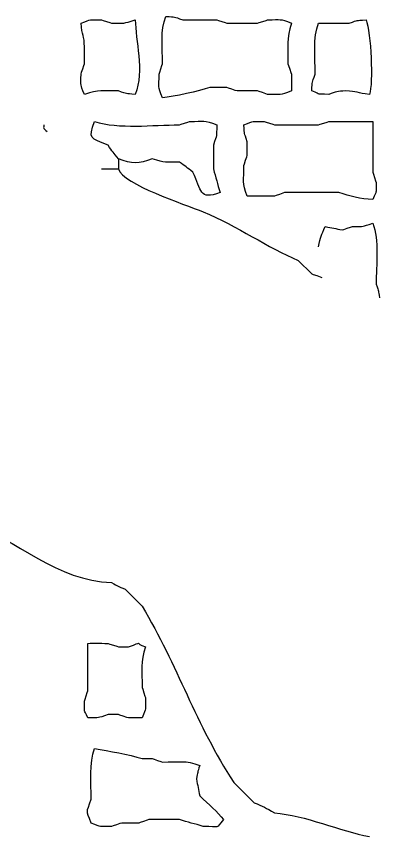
# Model space of a CAD drawing. Extents: x -149 to 150, y -212 to 234.
# Drawn here: x 51.55 to 60.62, y 11.27 to 31.76 of the extents above; entities that cross this region are included whole.
import ezdxf

# ---------------------------------------------------------------- set-up
doc = ezdxf.new("R2010")
doc.units = 0
doc.header["$MEASUREMENT"] = 0
doc.layers.add('EBENE_1', color=7, linetype='CONTINUOUS')

msp = doc.modelspace()

# ---------------------------------------------------------------- linework, layer by layer
at = {"layer": 'EBENE_1', "color": 250}
for points, knots in [([(58.4147, 31.5938), (58.104, 31.7145), (58.1797, 31.6785), (57.822, 31.6786), (57.822, 31.6786), (57.817, 31.6761), (57.5822, 31.5989), (57.5681, 31.5938), (57.5681, 31.5938), (57.5681, 31.5938), (56.806, 31.5938), (56.806, 31.5938), (56.806, 31.5938), (56.801, 31.5961), (56.5662, 31.6735), (56.5521, 31.6785), (56.5521, 31.6785), (56.5521, 31.6785), (55.7054, 31.6785), (55.7054, 31.6785), (55.7054, 31.6785), (55.4569, 31.7609), (55.5497, 31.7427), (55.2821, 31.7632), (55.2821, 31.7632), (55.1433, 31.406), (55.1974, 30.9949), (55.1974, 30.5778), (55.1974, 30.5778), (55.1951, 30.5727), (55.1178, 30.338), (55.1127, 30.3238), (55.1127, 30.3238), (55.1127, 29.9662), (55.0768, 30.0419), (55.1974, 29.7311), (55.1974, 29.7311), (55.4787, 29.7529), (56.1182, 29.8995), (56.3826, 29.9852), (56.3826, 29.9852), (56.3826, 29.9852), (56.806, 29.9851), (56.806, 29.9851), (56.806, 29.9851), (56.8112, 29.9829), (57.0458, 29.9057), (57.0601, 29.9006), (57.0601, 29.9006), (57.0601, 29.9006), (57.5681, 29.9005), (57.5681, 29.9005), (57.5681, 29.9005), (57.5732, 29.8981), (57.8079, 29.821), (57.8221, 29.8159), (57.8221, 29.8159), (58.1797, 29.8159), (58.104, 29.7798), (58.4147, 29.9005), (58.4147, 29.9005), (58.4147, 29.9005), (58.4147, 30.3238), (58.4147, 30.3238), (58.4147, 30.3238), (58.4124, 30.3289), (58.3352, 30.5636), (58.3301, 30.5778), (58.3301, 30.5778), (58.3301, 31.003), (58.2896, 31.2078), (58.4147, 31.5938)], [0, 0, 0, 0, 0.0526316, 0.0526316, 0.0526316, 0.0526316, 0.1052632, 0.1052632, 0.1052632, 0.1052632, 0.1578947, 0.1578947, 0.1578947, 0.1578947, 0.2105263, 0.2105263, 0.2105263, 0.2105263, 0.2631579, 0.2631579, 0.2631579, 0.2631579, 0.3157895, 0.3157895, 0.3157895, 0.3157895, 0.3684211, 0.3684211, 0.3684211, 0.3684211, 0.4210526, 0.4210526, 0.4210526, 0.4210526, 0.4736842, 0.4736842, 0.4736842, 0.4736842, 0.5263158, 0.5263158, 0.5263158, 0.5263158, 0.5789474, 0.5789474, 0.5789474, 0.5789474, 0.6315789, 0.6315789, 0.6315789, 0.6315789, 0.6842105, 0.6842105, 0.6842105, 0.6842105, 0.7368421, 0.7368421, 0.7368421, 0.7368421, 0.7894737, 0.7894737, 0.7894737, 0.7894737, 0.8421053, 0.8421053, 0.8421053, 0.8421053, 0.8947368, 0.8947368, 0.8947368, 0.8947368, 1, 1, 1, 1]), ([(54.5201, 31.6786), (54.2063, 31.5767), (54.2778, 31.5939), (53.9274, 31.5939), (53.9274, 31.5939), (53.9223, 31.5962), (53.6876, 31.6734), (53.6734, 31.6786), (53.6734, 31.6786), (53.3254, 31.6786), (53.4551, 31.7064), (53.1654, 31.5939), (53.1654, 31.5939), (53.189, 31.287), (53.2501, 31.2876), (53.2501, 31.0012), (53.2501, 31.0012), (53.2501, 31.0012), (53.2501, 30.5779), (53.2501, 30.5779), (53.2501, 30.5779), (53.2477, 30.5728), (53.1705, 30.3381), (53.1654, 30.3239), (53.1654, 30.3239), (53.1654, 29.9759), (53.1376, 30.1055), (53.2501, 29.8159), (53.2501, 29.8159), (53.615, 29.9342), (53.6976, 29.9005), (54.0967, 29.9006), (54.0967, 29.9006), (54.3453, 29.8182), (54.2524, 29.8364), (54.52, 29.8158), (54.52, 29.8158), (54.7504, 30.4092), (54.5201, 31.1658), (54.5201, 31.6786)], [0, 0, 0, 0, 0.0909091, 0.0909091, 0.0909091, 0.0909091, 0.1818182, 0.1818182, 0.1818182, 0.1818182, 0.2727273, 0.2727273, 0.2727273, 0.2727273, 0.3636364, 0.3636364, 0.3636364, 0.3636364, 0.4545455, 0.4545455, 0.4545455, 0.4545455, 0.5454545, 0.5454545, 0.5454545, 0.5454545, 0.6363636, 0.6363636, 0.6363636, 0.6363636, 0.7272727, 0.7272727, 0.7272727, 0.7272727, 0.8181818, 0.8181818, 0.8181818, 0.8181818, 1, 1, 1, 1]), ([(60.2774, 31.6786), (59.9867, 31.6557), (60.1248, 31.6816), (59.8541, 31.5938), (59.8541, 31.5938), (59.8541, 31.5938), (59.0921, 31.5938), (59.0921, 31.5938), (59.0921, 31.5938), (58.9502, 31.2286), (59.0074, 30.7444), (59.0074, 30.3238), (59.0074, 30.3238), (58.925, 30.0753), (58.9433, 30.1682), (58.9227, 29.9006), (58.9227, 29.9006), (59.1931, 29.7932), (59.0036, 29.8234), (59.3461, 29.8158), (59.3461, 29.8158), (59.5312, 29.8772), (59.554, 29.9006), (59.7694, 29.9006), (59.7694, 29.9006), (60.0557, 29.9006), (60.0552, 29.8395), (60.3621, 29.8159), (60.3621, 29.8159), (60.4616, 30.0874), (60.4044, 31.3515), (60.2774, 31.6786)], [0, 0, 0, 0, 0.1111111, 0.1111111, 0.1111111, 0.1111111, 0.2222222, 0.2222222, 0.2222222, 0.2222222, 0.3333333, 0.3333333, 0.3333333, 0.3333333, 0.4444444, 0.4444444, 0.4444444, 0.4444444, 0.5555556, 0.5555556, 0.5555556, 0.5555556, 0.6666667, 0.6666667, 0.6666667, 0.6666667, 0.7777778, 0.7777778, 0.7777778, 0.7777778, 1, 1, 1, 1]), ([(54.0966, 28.2072), (53.9783, 28.3571), (53.9436, 28.3883), (53.8427, 28.5458), (53.8427, 28.5458), (53.3974, 28.7342), (53.3398, 28.6902), (53.5041, 29.1386), (53.5041, 29.1386), (54.1097, 28.9421), (54.9492, 29.0538), (55.6207, 29.0539), (55.6207, 29.0539), (55.6258, 29.0562), (55.8606, 29.1334), (55.8746, 29.1386), (55.8746, 29.1386), (56.2413, 29.1386), (56.2279, 29.1796), (56.5521, 29.0539), (56.5521, 29.0539), (56.5448, 28.7209), (56.5644, 28.8448), (56.4674, 28.5459), (56.4674, 28.5459), (56.4674, 28.5459), (56.4674, 28.2072), (56.4674, 28.2072), (56.4674, 28.2072), (56.4674, 28.2072), (56.4674, 27.9532), (56.4674, 27.9532), (56.4674, 27.9532), (56.5357, 27.7426), (56.5684, 27.5712), (56.6367, 27.3606), (56.6367, 27.3606), (56.1085, 27.1669), (56.1702, 27.4153), (55.9594, 27.8686), (55.9594, 27.8686), (55.8072, 27.9889), (55.7755, 28.019), (55.6207, 28.1226), (55.6207, 28.1226), (55.252, 28.1226), (55.2782, 28.0987), (54.9434, 28.2072), (54.9434, 28.2072), (54.6029, 28.075), (54.4373, 28.075), (54.0966, 28.2072), (54.0966, 28.2072), (54.0966, 28.2072), (54.0967, 27.9532), (54.0967, 27.9532), (54.0967, 27.9532), (54.2226, 27.5586), (55.7344, 27.0794), (56.2134, 26.8811), (56.2134, 26.8811), (57.0694, 26.5268), (57.8309, 25.9857), (58.5841, 25.6672), (58.5841, 25.6672), (58.5841, 25.6672), (58.9227, 25.3285), (58.9227, 25.3285), (58.9227, 25.3285), (58.9279, 25.3263), (59.1625, 25.249), (59.1767, 25.2439)], [0, 0, 0, 0, 0.0526316, 0.0526316, 0.0526316, 0.0526316, 0.1052632, 0.1052632, 0.1052632, 0.1052632, 0.1578947, 0.1578947, 0.1578947, 0.1578947, 0.2105263, 0.2105263, 0.2105263, 0.2105263, 0.2631579, 0.2631579, 0.2631579, 0.2631579, 0.3157895, 0.3157895, 0.3157895, 0.3157895, 0.3684211, 0.3684211, 0.3684211, 0.3684211, 0.4210526, 0.4210526, 0.4210526, 0.4210526, 0.4736842, 0.4736842, 0.4736842, 0.4736842, 0.5263158, 0.5263158, 0.5263158, 0.5263158, 0.5789474, 0.5789474, 0.5789474, 0.5789474, 0.6315789, 0.6315789, 0.6315789, 0.6315789, 0.6842105, 0.6842105, 0.6842105, 0.6842105, 0.7368421, 0.7368421, 0.7368421, 0.7368421, 0.7894737, 0.7894737, 0.7894737, 0.7894737, 0.8421053, 0.8421053, 0.8421053, 0.8421053, 0.8947368, 0.8947368, 0.8947368, 0.8947368, 1, 1, 1, 1]), ([(60.4467, 29.1386), (60.4467, 29.1386), (59.3461, 29.1385), (59.3461, 29.1385), (59.3461, 29.1385), (59.341, 29.1361), (59.1062, 29.059), (59.0921, 29.0538), (59.0921, 29.0538), (59.0921, 29.0538), (58.3301, 29.0538), (58.3301, 29.0538), (58.3301, 29.0538), (58.3301, 29.0538), (57.9914, 29.0539), (57.9914, 29.0539), (57.9914, 29.0539), (57.9863, 29.0561), (57.7516, 29.1334), (57.7374, 29.1385), (57.7374, 29.1385), (57.3894, 29.1385), (57.5191, 29.1664), (57.2294, 29.0539), (57.2294, 29.0539), (57.2522, 28.7632), (57.2263, 28.9013), (57.3141, 28.6306), (57.3141, 28.6306), (57.3141, 28.6306), (57.3141, 28.2919), (57.3141, 28.2919), (57.3141, 28.2919), (57.3117, 28.2868), (57.2345, 28.0521), (57.2294, 28.0379), (57.2294, 28.0379), (57.2294, 27.6626), (57.1846, 27.6093), (57.3141, 27.2759), (57.3141, 27.2759), (57.3141, 27.2759), (57.9914, 27.2758), (57.9914, 27.2758), (57.9914, 27.2758), (57.9965, 27.2782), (58.2312, 27.3554), (58.2454, 27.3606), (58.2454, 27.3606), (58.2454, 27.3606), (59.0074, 27.3606), (59.0074, 27.3606), (59.0074, 27.3606), (59.0074, 27.3606), (59.3461, 27.3605), (59.3461, 27.3605), (59.3461, 27.3605), (59.3461, 27.3605), (59.6001, 27.3605), (59.6001, 27.3605), (59.6001, 27.3605), (59.8794, 27.27), (60.1287, 27.1981), (60.4466, 27.1912), (60.4466, 27.1912), (60.554, 27.4616), (60.5239, 27.272), (60.5314, 27.6146), (60.5314, 27.6146), (60.5291, 27.6197), (60.4518, 27.8544), (60.4467, 27.8686), (60.4467, 27.8686), (60.4467, 28.0671), (60.4409, 29.1275), (60.4467, 29.1386)], [0, 0, 0, 0, 0.05, 0.05, 0.05, 0.05, 0.1, 0.1, 0.1, 0.1, 0.15, 0.15, 0.15, 0.15, 0.2, 0.2, 0.2, 0.2, 0.25, 0.25, 0.25, 0.25, 0.3, 0.3, 0.3, 0.3, 0.35, 0.35, 0.35, 0.35, 0.4, 0.4, 0.4, 0.4, 0.45, 0.45, 0.45, 0.45, 0.5, 0.5, 0.5, 0.5, 0.55, 0.55, 0.55, 0.55, 0.6, 0.6, 0.6, 0.6, 0.65, 0.65, 0.65, 0.65, 0.7, 0.7, 0.7, 0.7, 0.75, 0.75, 0.75, 0.75, 0.8, 0.8, 0.8, 0.8, 0.85, 0.85, 0.85, 0.85, 0.9, 0.9, 0.9, 0.9, 1, 1, 1, 1]), ([(59.0921, 26.0059), (59.1413, 26.2665), (59.155, 26.2851), (59.2614, 26.5139), (59.2614, 26.5139), (59.4305, 26.4811), (59.5156, 26.4611), (59.6847, 26.4291), (59.6847, 26.4291), (59.6899, 26.4316), (59.9245, 26.5087), (59.9387, 26.5139), (59.9387, 26.5139), (60.2717, 26.5212), (60.1478, 26.5016), (60.4467, 26.5985), (60.4467, 26.5985), (60.6129, 26.1704), (60.5313, 25.5634), (60.5314, 25.0745), (60.5314, 25.0745), (60.6063, 24.8665), (60.5787, 24.9294), (60.6161, 24.7358)], [0, 0, 0, 0, 0.1428571, 0.1428571, 0.1428571, 0.1428571, 0.2857143, 0.2857143, 0.2857143, 0.2857143, 0.4285714, 0.4285714, 0.4285714, 0.4285714, 0.5714286, 0.5714286, 0.5714286, 0.5714286, 0.7142857, 0.7142857, 0.7142857, 0.7142857, 1, 1, 1, 1]), ([(47.5774, 22.1112), (47.6675, 21.7792), (47.5491, 21.9942), (47.8314, 21.6879), (47.8314, 21.6879), (47.9226, 21.4605), (47.9582, 21.3922), (48.0854, 21.1798), (48.0854, 21.1798), (48.1136, 20.8111), (48.2264, 20.6173), (48.2547, 20.2485), (48.2547, 20.2485), (48.382, 20.0361), (48.4175, 19.9678), (48.5086, 19.7406), (48.5086, 19.7406), (48.5086, 19.7406), (49.0167, 19.2325), (49.0167, 19.2325), (49.0167, 19.2325), (49.3207, 19.1752), (49.4753, 19.0632), (49.7786, 19.0632), (49.7786, 19.0632), (49.7786, 19.0632), (49.948, 19.0632), (49.948, 19.0632), (49.948, 19.0632), (50.1643, 19.0633), (50.1857, 19.0877), (50.3713, 19.1479), (50.3713, 19.1479), (51.543, 18.678), (52.5795, 17.6533), (53.9274, 17.6238), (53.9274, 17.6238), (54.0912, 17.519), (54.091, 17.5262), (54.2661, 17.4546), (54.2661, 17.4546), (54.2661, 17.4546), (54.6894, 17.0312), (54.6894, 17.0312), (54.6894, 17.0312), (55.5752, 15.5521), (56.034, 14.0681), (56.9754, 12.6285), (56.9754, 12.6285), (56.9754, 12.6285), (57.4834, 12.1205), (57.4834, 12.1205), (57.4834, 12.1205), (57.7107, 12.0293), (57.779, 11.9937), (57.9913, 11.8666), (57.9913, 11.8666), (58.7535, 11.808), (59.6317, 11.4118), (60.362, 11.2739)], [0, 0, 0, 0, 0.0625, 0.0625, 0.0625, 0.0625, 0.125, 0.125, 0.125, 0.125, 0.1875, 0.1875, 0.1875, 0.1875, 0.25, 0.25, 0.25, 0.25, 0.3125, 0.3125, 0.3125, 0.3125, 0.375, 0.375, 0.375, 0.375, 0.4375, 0.4375, 0.4375, 0.4375, 0.5, 0.5, 0.5, 0.5, 0.5625, 0.5625, 0.5625, 0.5625, 0.625, 0.625, 0.625, 0.625, 0.6875, 0.6875, 0.6875, 0.6875, 0.75, 0.75, 0.75, 0.75, 0.8125, 0.8125, 0.8125, 0.8125, 0.875, 0.875, 0.875, 0.875, 1, 1, 1, 1]), ([(54.7741, 16.0152), (54.4601, 16.1152), (54.7591, 16.1505), (54.3507, 16.0153), (54.3507, 16.0153), (54.3507, 16.0153), (54.0967, 16.0152), (54.0967, 16.0152), (54.0967, 16.0152), (54.0916, 16.0176), (53.8569, 16.0948), (53.8427, 16.0999), (53.8427, 16.0999), (53.6031, 16.105), (53.4967, 16.1102), (53.3347, 16.0998), (53.3347, 16.0998), (53.3347, 16.0998), (53.3347, 14.9145), (53.3347, 14.9145), (53.3347, 14.9145), (53.3324, 14.9095), (53.2552, 14.6747), (53.2501, 14.6606), (53.2501, 14.6606), (53.2501, 14.3203), (53.2353, 14.493), (53.3347, 14.2372), (53.3347, 14.2372), (53.6677, 14.2444), (53.5438, 14.2249), (53.8427, 14.3219), (53.8427, 14.3219), (53.8427, 14.3219), (54.0967, 14.3219), (54.0967, 14.3219), (54.0967, 14.3219), (54.1019, 14.3195), (54.3366, 14.2423), (54.3507, 14.2372), (54.3507, 14.2372), (54.3507, 14.2372), (54.6894, 14.2373), (54.6894, 14.2373), (54.6894, 14.2373), (54.8019, 14.5268), (54.7741, 14.3972), (54.774, 14.7453), (54.774, 14.7453), (54.7717, 14.7504), (54.6945, 14.985), (54.6894, 14.9993), (54.6894, 14.9993), (54.6893, 15.4245), (54.6489, 15.6293), (54.7741, 16.0152)], [0, 0, 0, 0, 0.0666667, 0.0666667, 0.0666667, 0.0666667, 0.1333333, 0.1333333, 0.1333333, 0.1333333, 0.2, 0.2, 0.2, 0.2, 0.2666667, 0.2666667, 0.2666667, 0.2666667, 0.3333333, 0.3333333, 0.3333333, 0.3333333, 0.4, 0.4, 0.4, 0.4, 0.4666667, 0.4666667, 0.4666667, 0.4666667, 0.5333333, 0.5333333, 0.5333333, 0.5333333, 0.6, 0.6, 0.6, 0.6, 0.6666667, 0.6666667, 0.6666667, 0.6666667, 0.7333333, 0.7333333, 0.7333333, 0.7333333, 0.8, 0.8, 0.8, 0.8, 0.8666667, 0.8666667, 0.8666667, 0.8666667, 1, 1, 1, 1]), ([(56.1287, 12.2898), (56.096, 12.459), (56.076, 12.5441), (56.0441, 12.7132), (56.0441, 12.7132), (56.0822, 12.895), (56.0648, 12.8588), (56.1287, 13.0518), (56.1287, 13.0518), (55.7829, 13.1862), (55.5896, 13.1365), (55.1974, 13.1365), (55.1974, 13.1365), (55.1922, 13.1389), (54.9576, 13.2162), (54.9433, 13.2213), (54.9433, 13.2213), (54.9433, 13.2213), (54.6894, 13.2213), (54.6894, 13.2213), (54.6894, 13.2213), (54.3509, 13.3309), (53.8673, 13.4066), (53.5041, 13.4752), (53.5041, 13.4752), (53.3623, 13.11), (53.4194, 12.6258), (53.4193, 12.2053), (53.4193, 12.2053), (53.3004, 11.8382), (53.2814, 11.9681), (53.4194, 11.6126), (53.4194, 11.6126), (53.7091, 11.5001), (53.5794, 11.5279), (53.9273, 11.5278), (53.9273, 11.5278), (53.9325, 11.5303), (54.1672, 11.6074), (54.1814, 11.6126), (54.1814, 11.6126), (54.1814, 11.6126), (54.6047, 11.6125), (54.6047, 11.6125), (54.6047, 11.6125), (54.6099, 11.6149), (54.8446, 11.6922), (54.8587, 11.6973), (54.8587, 11.6973), (54.8587, 11.6973), (55.3667, 11.6972), (55.3667, 11.6972), (55.3667, 11.6972), (55.3667, 11.6972), (55.6206, 11.6973), (55.6206, 11.6973), (55.6206, 11.6973), (55.8314, 11.6289), (56.0027, 11.5961), (56.2134, 11.5278), (56.2134, 11.5278), (56.6573, 11.5279), (56.5075, 11.4482), (56.7214, 11.6973), (56.7214, 11.6973), (56.5683, 11.9002), (56.3557, 12.0628), (56.1287, 12.2898)], [0, 0, 0, 0, 0.0555556, 0.0555556, 0.0555556, 0.0555556, 0.1111111, 0.1111111, 0.1111111, 0.1111111, 0.1666667, 0.1666667, 0.1666667, 0.1666667, 0.2222222, 0.2222222, 0.2222222, 0.2222222, 0.2777778, 0.2777778, 0.2777778, 0.2777778, 0.3333333, 0.3333333, 0.3333333, 0.3333333, 0.3888889, 0.3888889, 0.3888889, 0.3888889, 0.4444444, 0.4444444, 0.4444444, 0.4444444, 0.5, 0.5, 0.5, 0.5, 0.5555556, 0.5555556, 0.5555556, 0.5555556, 0.6111111, 0.6111111, 0.6111111, 0.6111111, 0.6666667, 0.6666667, 0.6666667, 0.6666667, 0.7222222, 0.7222222, 0.7222222, 0.7222222, 0.7777778, 0.7777778, 0.7777778, 0.7777778, 0.8333333, 0.8333333, 0.8333333, 0.8333333, 0.8888889, 0.8888889, 0.8888889, 0.8888889, 1, 1, 1, 1])]:
    msp.add_open_spline(points, degree=3, knots=knots, dxfattribs=at)
for points in [[(52.2341, 29.0538), (52.2341, 28.9291), (52.2142, 28.989), (52.3187, 28.8845)], [(53.6734, 27.9531), (53.6734, 27.9531), (54.0967, 27.9532), (54.0967, 27.9532)]]:
    msp.add_open_spline(points, degree=3, dxfattribs=at)

doc.saveas('drawing.dxf')
